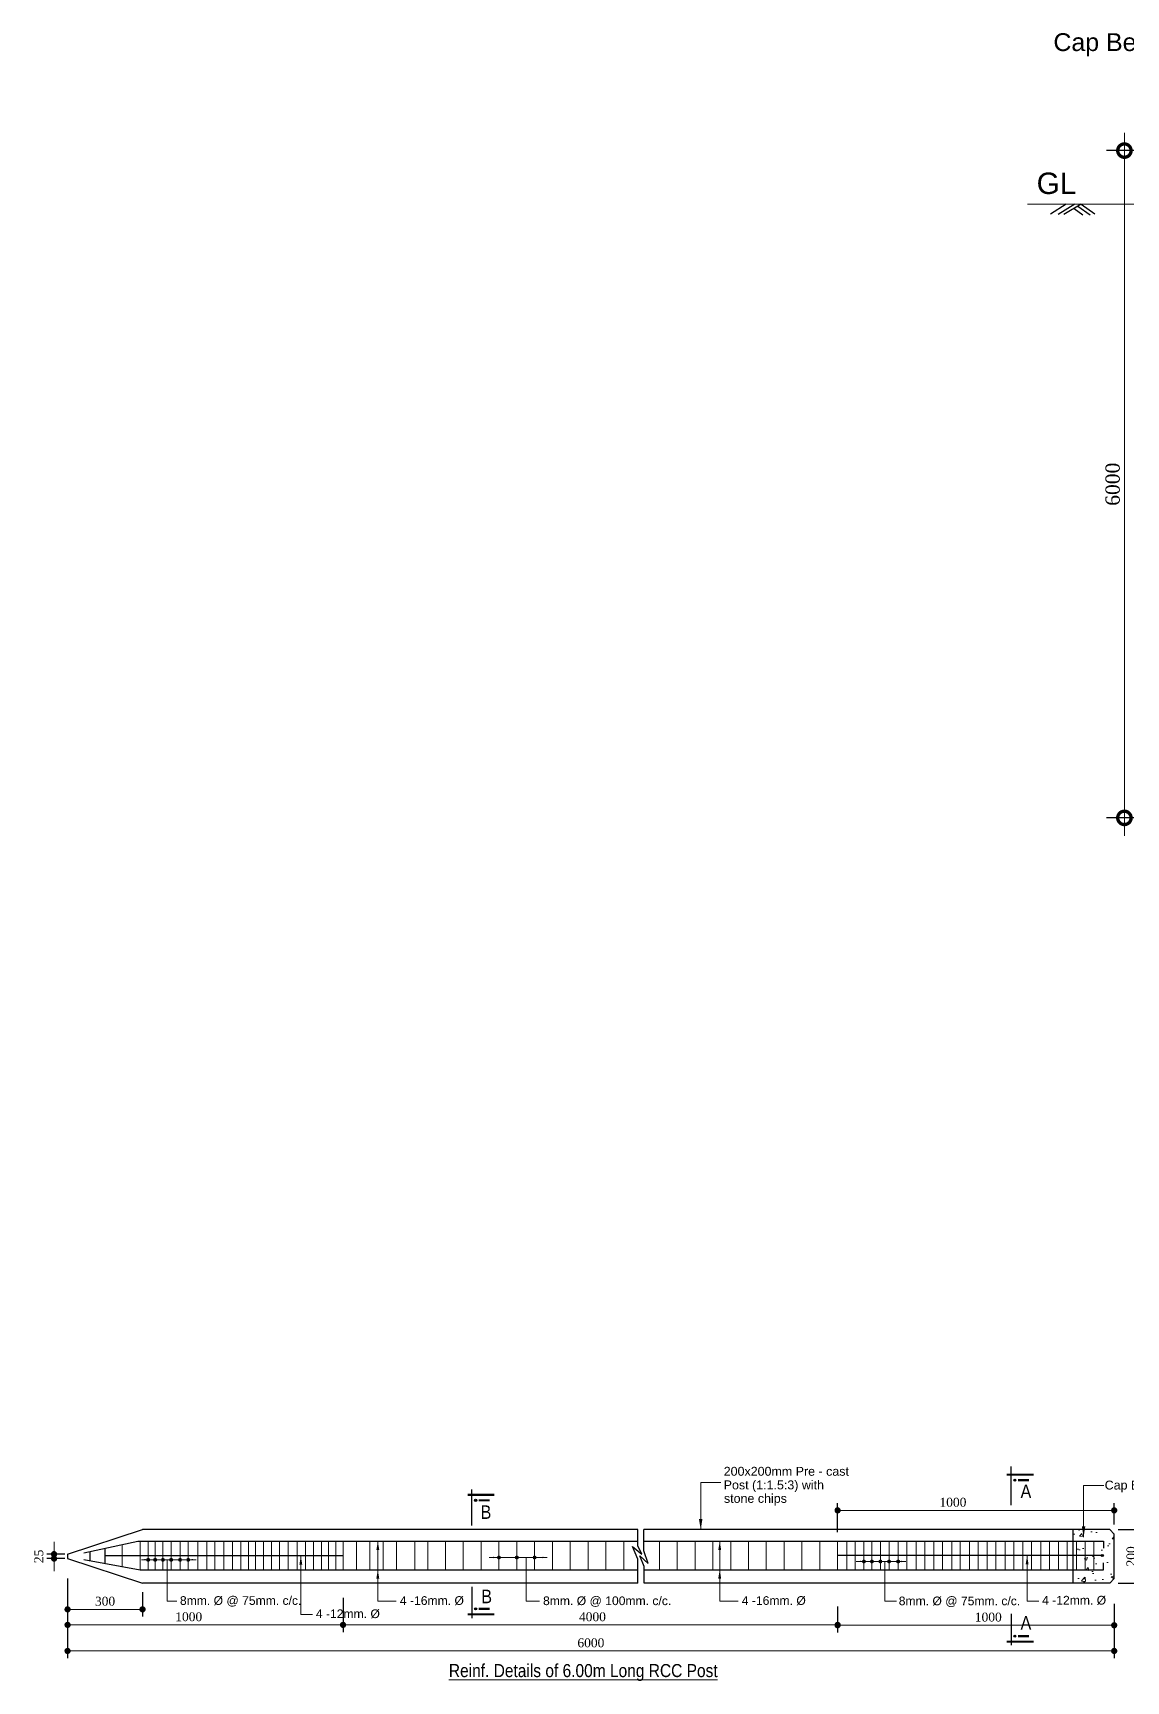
# Model space of a CAD drawing. Header units: millimetres. Extents: x -68595 to 8963, y 185076 to 197058.
# Drawn here: x -22802 to -16669, y 185076 to 194325 of the extents above; entities that cross this region are included whole.
import ezdxf

# ---------------------------------------------------------------- set-up
doc = ezdxf.new("R2010")
doc.units = ezdxf.units.MM
doc.header["$LTSCALE"] = 150
doc.header["$PDMODE"] = 35
for name, color, linetype, lineweight in [('Ber', 12, 'Continuous', 30), ('Binder', 12, 'Continuous', 20), ('Dimision', 4, 'Continuous', 9), ('Hatching', 35, 'Continuous', 18), ('Structue', 7, 'Continuous', 18), ('Text', 7, 'Continuous', 15)]:
    doc.layers.add(name, color=color, linetype=linetype, lineweight=lineweight)
for name, color, linetype in [('Ber-1', 12, 'Continuous'), ('Extra Line', 7, 'Continuous'), ('Pile', 7, 'Continuous')]:
    doc.layers.add(name, color=color, linetype=linetype)
doc.styles.add('AR', font='arial.ttf', dxfattribs={"width": 0.85})
doc.styles.add('ROMANS', font='arial.ttf', dxfattribs={"height": 200})
doc.styles.get("Standard").update_dxf_attribs({"font": 'times.ttf'})
doc.dimstyles.new('ISO-25', dxfattribs={"dimtxt": 75, "dimasz": 50, "dimexe": 75, "dimexo": 45.625, "dimgap": 20, "dimtad": 1, "dimtoh": 1, "dimdec": 1, "dimdsep": 46, "dimtxsty": 'Standard', "dimblk": 'DOT', "dimcen": 300, "dimclrd": 256, "dimclre": 256, "dimclrt": 256, "dimadec": 0, "dimazin": 0, "dimtfac": 1, "dimtdec": 1, "dimtix": 1, "dimtmove": 0, "dimatfit": 3, "dimfxl": 75, "dimlwd": -1, "dimarcsym": 0})

# ---------------------------------------------------------------- blocks, each defined once
blk = doc.blocks.new('_DotSmall')
at = {"color": 0, "linetype": 'ByBlock', "const_width": 0.5}
blk.add_lwpolyline([(-0.0625, 0, 1), (0.0625, 0, 1)], format="xyb", close=True, dxfattribs=at)
blk = doc.blocks.new('*D50')
at = {"layer": 'Defpoints', "color": 0, "transparency": 16777216}
for p in [(-16304, 193664.5), (-16678.3, 189919.8), (-16304, 189919.8)]:
    blk.add_point(p, dxfattribs=at)
at = {"layer": 'Dimision', "transparency": 16777216}
blk.add_line((-16678.3, 193764.5), (-16678.3, 189819.8), dxfattribs=at)
at = {"layer": 'Dimision', "lineweight": -2, "transparency": 16777216}
for p, q in [((-16553.3, 193664.5), (-16778.3, 193664.5)), ((-16553.3, 189919.8), (-16778.3, 189919.8))]:
    blk.add_line(p, q, dxfattribs=at)
at = {"layer": 'Dimision', "transparency": 16777216, "xscale": 150, "yscale": 150, "zscale": 150}
for p, rotation in [((-16678.3, 193664.5), 90), ((-16678.3, 189919.8), 270)]:
    blk.add_blockref('_DotSmall', p, dxfattribs=dict(at, rotation=rotation))
at = {"layer": 'Dimision', "transparency": 16777216, "insert": (-16743.9, 191792.2), "char_height": 80, "attachment_point": 5, "rotation": 90}
blk.add_mtext('6000', dxfattribs=at)
blk = doc.blocks.new('_Dot')
at = {"color": 0, "linetype": 'ByBlock', "lineweight": -2}
blk.add_line((-0.5, 0), (-1, 0), dxfattribs=at)
at = {"color": 0, "linetype": 'ByBlock', "const_width": 0.5}
blk.add_lwpolyline([(-0.25, 0, 1), (0.25, 0, 1)], format="xyb", close=True, dxfattribs=at)
blk = doc.blocks.new('*D62')
at = {"layer": 'Defpoints', "color": 0, "ltscale": 5, "transparency": 16777216}
for p in [(-22607.7, 185638.2), (-21062.3, 185593.2), (-21062.3, 185390.9)]:
    blk.add_point(p, dxfattribs=at)
at = {"layer": 'Dimision', "lineweight": -2, "ltscale": 5, "transparency": 16777216}
for p, q in [((-22607.7, 185588.2), (-22607.7, 185350.9)), ((-21062.3, 185543.2), (-21062.3, 185350.9))]:
    blk.add_line(p, q, dxfattribs=at)
at = {"layer": 'Dimision', "ltscale": 5, "transparency": 16777216}
blk.add_line((-22572.7, 185390.9), (-21097.3, 185390.9), dxfattribs=at)
at = {"layer": 'Dimision', "ltscale": 5, "transparency": 16777216, "xscale": 35, "yscale": 35, "zscale": 35, "rotation": 180}
blk.add_blockref('_Dot', (-22607.7, 185390.9), dxfattribs=at)
at = {"layer": 'Dimision', "ltscale": 5, "transparency": 16777216, "xscale": 35, "yscale": 35, "zscale": 35}
blk.add_blockref('_Dot', (-21062.3, 185390.9), dxfattribs=at)
at = {"layer": 'Dimision', "ltscale": 5, "transparency": 16777216, "insert": (-21928, 185436.3), "char_height": 50, "attachment_point": 5}
blk.add_mtext('1000', dxfattribs=at)
blk = doc.blocks.new('*D63')
at = {"layer": 'Defpoints', "color": 0, "ltscale": 5, "transparency": 16777216}
for p in [(-21062.3, 185593.2), (-18287.3, 185543.6), (-18287.3, 185390.9)]:
    blk.add_point(p, dxfattribs=at)
at = {"layer": 'Dimision', "lineweight": -2, "ltscale": 5, "transparency": 16777216}
for p, q in [((-21062.3, 185543.2), (-21062.3, 185350.9)), ((-18287.3, 185493.6), (-18287.3, 185350.9))]:
    blk.add_line(p, q, dxfattribs=at)
at = {"layer": 'Dimision', "ltscale": 5, "transparency": 16777216}
blk.add_line((-21027.3, 185390.9), (-18322.3, 185390.9), dxfattribs=at)
at = {"layer": 'Dimision', "ltscale": 5, "transparency": 16777216, "xscale": 35, "yscale": 35, "zscale": 35, "rotation": 180}
blk.add_blockref('_Dot', (-21062.3, 185390.9), dxfattribs=at)
at = {"layer": 'Dimision', "ltscale": 5, "transparency": 16777216, "xscale": 35, "yscale": 35, "zscale": 35}
blk.add_blockref('_Dot', (-18287.3, 185390.9), dxfattribs=at)
at = {"layer": 'Dimision', "ltscale": 5, "transparency": 16777216, "insert": (-19662.9, 185436.3), "char_height": 50, "attachment_point": 5}
blk.add_mtext('4000', dxfattribs=at)
blk = doc.blocks.new('*D64')
at = {"layer": 'Defpoints', "color": 0, "ltscale": 5, "transparency": 16777216}
for p in [(-18287.3, 185543.6), (-16735.6, 185560), (-16735.6, 185389)]:
    blk.add_point(p, dxfattribs=at)
at = {"layer": 'Dimision', "lineweight": -2, "ltscale": 5, "transparency": 16777216}
for p, q in [((-18287.3, 185493.6), (-18287.3, 185349)), ((-16735.6, 185510), (-16735.6, 185349))]:
    blk.add_line(p, q, dxfattribs=at)
at = {"layer": 'Dimision', "ltscale": 5, "transparency": 16777216}
blk.add_line((-18252.3, 185389), (-16770.6, 185389), dxfattribs=at)
at = {"layer": 'Dimision', "ltscale": 5, "transparency": 16777216, "xscale": 35, "yscale": 35, "zscale": 35, "rotation": 180}
blk.add_blockref('_Dot', (-18287.3, 185389), dxfattribs=at)
at = {"layer": 'Dimision', "ltscale": 5, "transparency": 16777216, "xscale": 35, "yscale": 35, "zscale": 35}
blk.add_blockref('_Dot', (-16735.6, 185389), dxfattribs=at)
at = {"layer": 'Dimision', "ltscale": 5, "transparency": 16777216, "insert": (-17441.9, 185434.4), "char_height": 50, "attachment_point": 5}
blk.add_mtext('1000', dxfattribs=at)
blk = doc.blocks.new('*D65')
at = {"layer": 'Defpoints', "color": 0, "ltscale": 5, "transparency": 16777216}
for p in [(-16762.8, 185925.5), (-16762.8, 185625.5), (-16595.8, 185625.5)]:
    blk.add_point(p, dxfattribs=at)
at = {"layer": 'Dimision', "lineweight": -2, "ltscale": 5, "transparency": 16777216}
for p, q in [((-16712.8, 185925.5), (-16555.8, 185925.5)), ((-16712.8, 185625.5), (-16555.8, 185625.5))]:
    blk.add_line(p, q, dxfattribs=at)
at = {"layer": 'Dimision', "ltscale": 5, "transparency": 16777216}
blk.add_line((-16595.8, 185890.5), (-16595.8, 185660.5), dxfattribs=at)
at = {"layer": 'Dimision', "ltscale": 5, "transparency": 16777216, "xscale": 35, "yscale": 35, "zscale": 35}
for p, rotation in [((-16595.8, 185925.5), 90), ((-16595.8, 185625.5), 270)]:
    blk.add_blockref('_Dot', p, dxfattribs=dict(at, rotation=rotation))
at = {"layer": 'Dimision', "ltscale": 5, "transparency": 16777216, "insert": (-16641.3, 185775.5), "char_height": 50, "attachment_point": 5, "rotation": 90}
blk.add_mtext('200', dxfattribs=at)
blk = doc.blocks.new('*D66')
at = {"layer": 'Defpoints', "color": 0, "ltscale": 5, "transparency": 16777216}
for p in [(-22683.6, 185763), (-22572.4, 185788), (-22572.4, 185763)]:
    blk.add_point(p, dxfattribs=at)
at = {"layer": 'Dimision', "ltscale": 5, "transparency": 16777216}
for p, q in [((-22683.6, 185823), (-22683.6, 185858)), ((-22683.6, 185788), (-22683.6, 185763)), ((-22683.6, 185728), (-22683.6, 185693))]:
    blk.add_line(p, q, dxfattribs=at)
at = {"layer": 'Dimision', "lineweight": -2, "ltscale": 5, "transparency": 16777216}
for p, q in [((-22622.4, 185788), (-22723.6, 185788)), ((-22622.4, 185763), (-22723.6, 185763))]:
    blk.add_line(p, q, dxfattribs=at)
at = {"layer": 'Dimision', "ltscale": 5, "transparency": 16777216, "xscale": 35, "yscale": 35, "zscale": 35}
for p, rotation in [((-22683.6, 185788), 270), ((-22683.6, 185763), 90)]:
    blk.add_blockref('_Dot', p, dxfattribs=dict(at, rotation=rotation))
at = {"layer": 'Dimision', "ltscale": 5, "transparency": 16777216, "insert": (-22769.1, 185775.5), "char_height": 50, "attachment_point": 5, "rotation": 90}
blk.add_mtext('25', dxfattribs=at)
blk = doc.blocks.new('*D67')
at = {"layer": 'Defpoints', "color": 0, "ltscale": 5, "transparency": 16777216}
for p in [(-22607.7, 185701.5), (-22187.3, 185625.5), (-22187.3, 185478.2)]:
    blk.add_point(p, dxfattribs=at)
at = {"layer": 'Dimision', "lineweight": -2, "ltscale": 5, "transparency": 16777216}
for p, q in [((-22607.7, 185651.5), (-22607.7, 185438.2)), ((-22187.3, 185575.5), (-22187.3, 185438.2))]:
    blk.add_line(p, q, dxfattribs=at)
at = {"layer": 'Dimision', "ltscale": 5, "transparency": 16777216}
blk.add_line((-22572.7, 185478.2), (-22222.3, 185478.2), dxfattribs=at)
at = {"layer": 'Dimision', "ltscale": 5, "transparency": 16777216, "xscale": 35, "yscale": 35, "zscale": 35, "rotation": 180}
blk.add_blockref('_Dot', (-22607.7, 185478.2), dxfattribs=at)
at = {"layer": 'Dimision', "ltscale": 5, "transparency": 16777216, "xscale": 35, "yscale": 35, "zscale": 35}
blk.add_blockref('_Dot', (-22187.3, 185478.2), dxfattribs=at)
at = {"layer": 'Dimision', "ltscale": 5, "transparency": 16777216, "insert": (-22397.5, 185523.7), "char_height": 50, "attachment_point": 5}
blk.add_mtext('300', dxfattribs=at)
blk = doc.blocks.new('*D60')
at = {"layer": 'Defpoints', "color": 0, "ltscale": 5, "transparency": 16777216}
for p in [(-22607.7, 185399.3), (-16735.6, 185415.7), (-16735.6, 185244.7)]:
    blk.add_point(p, dxfattribs=at)
at = {"layer": 'Dimision', "lineweight": -2, "ltscale": 5, "transparency": 16777216}
for p, q in [((-22607.7, 185349.3), (-22607.7, 185204.7)), ((-16735.6, 185365.7), (-16735.6, 185204.7))]:
    blk.add_line(p, q, dxfattribs=at)
at = {"layer": 'Dimision', "ltscale": 5, "transparency": 16777216}
blk.add_line((-22572.7, 185244.7), (-16770.6, 185244.7), dxfattribs=at)
at = {"layer": 'Dimision', "ltscale": 5, "transparency": 16777216, "xscale": 35, "yscale": 35, "zscale": 35, "rotation": 180}
blk.add_blockref('_Dot', (-22607.7, 185244.7), dxfattribs=at)
at = {"layer": 'Dimision', "ltscale": 5, "transparency": 16777216, "xscale": 35, "yscale": 35, "zscale": 35}
blk.add_blockref('_Dot', (-16735.6, 185244.7), dxfattribs=at)
at = {"layer": 'Dimision', "ltscale": 5, "transparency": 16777216, "insert": (-19671.6, 185290.1), "char_height": 50, "attachment_point": 5}
blk.add_mtext('6000', dxfattribs=at)
blk = doc.blocks.new('*D61')
at = {"layer": 'Defpoints', "color": 0, "ltscale": 5, "transparency": 16777216}
for p in [(-16735.6, 186033.7), (-16735.6, 185905.1), (-18287.3, 185860.5)]:
    blk.add_point(p, dxfattribs=at)
at = {"layer": 'Dimision', "lineweight": -2, "ltscale": 5, "transparency": 16777216}
for p, q in [((-18287.3, 185910.5), (-18287.3, 186073.7)), ((-16735.6, 185955.1), (-16735.6, 186073.7))]:
    blk.add_line(p, q, dxfattribs=at)
at = {"layer": 'Dimision', "ltscale": 5, "transparency": 16777216}
blk.add_line((-18252.3, 186033.7), (-16770.6, 186033.7), dxfattribs=at)
at = {"layer": 'Dimision', "ltscale": 5, "transparency": 16777216, "xscale": 35, "yscale": 35, "zscale": 35, "rotation": 180}
blk.add_blockref('_Dot', (-18287.3, 186033.7), dxfattribs=at)
at = {"layer": 'Dimision', "ltscale": 5, "transparency": 16777216, "xscale": 35, "yscale": 35, "zscale": 35}
blk.add_blockref('_Dot', (-16735.6, 186033.7), dxfattribs=at)
at = {"layer": 'Dimision', "ltscale": 5, "transparency": 16777216, "insert": (-17640.2, 186079.1), "char_height": 50, "attachment_point": 5}
blk.add_mtext('1000', dxfattribs=at)

msp = doc.modelspace()

# ---------------------------------------------------------------- hatches: boundary and pattern name
at = {"layer": 'Ber', "ltscale": 5}
msp.add_hatch(color=256, dxfattribs=at).paths.add_polyline_path([(-16802.29, 185786.5, 1), (-16802.29, 185774.5, 1)])
at = {"layer": 'Hatching', "ltscale": 10}
h = msp.add_hatch(dxfattribs=at)
h.set_pattern_fill('AR-CONC', color=256, style=0)
h.set_pattern_definition([(50, (1889.95, -42453.33), (182.18467, -15.93909), [19.05, -209.55]), (355, (1889.95, -42453.33), (-35.24342, 191.05685), [15.24, -167.64058]), (100.451445, (1905.13, -42454.66), (146.94125, 175.11775), [16.19001, -178.09024]), (46.1842, (1889.95, -42402.53), (271.07904, -42.04233), [28.575, -314.325]), (96.63556, (1912.54, -42406.03), (237.40413, 247.42612), [24.28502, -267.1356]), (351.18415, (1889.95, -42402.53), (237.40413, 247.42612), [22.85997, -251.45973]), (21, (1915.35, -42415.23), (151.61439, -102.2652), [19.05, -209.55]), (326, (1915.35, -42415.23), (61.80203, 184.18797), [15.24, -167.64]), (71.451445, (1927.98, -42423.75), (213.41642, 81.92277), [16.19001, -178.08994]), (37.5, (1889.95, -42453.33), (3.088603, 84.555039), [0, -165.608, 0, -170.18, 0, -168.275]), (7.5, (1889.95, -42453.33), (66.819663, 100.180575), [0, -97.028, 0, -161.798, 0, -64.135]), (327.5, (1833.306, -42453.33), (135.590595, -5.728744), [0, -63.5, 0, -198.12, 0, -262.89]), (317.5, (1807.91, -42453.33), (148.12918, 25.42649), [0, -82.55, 0, -131.572, 0, -186.69])])
h.paths.add_polyline_path([(-16966.53, 185925.5), (-16735.59, 185925.5), (-16735.59, 185625.5), (-16966.53, 185625.5)])
at = {"layer": 'Pile', "ltscale": 5}
h = msp.add_hatch(color=5, dxfattribs=at)
h.set_gradient(color1=(0, 0, 255), one_color=1, tint=1, name='CYLINDER')
h.paths.add_polyline_path([(-17292.79, 186209.28, 1), (-17292.79, 186197.38, 1)])
h = msp.add_hatch(color=5, dxfattribs=at)
h.set_gradient(color1=(0, 0, 255), one_color=1, tint=1, name='CYLINDER')
h.paths.add_polyline_path([(-20318.19, 186096.01, 1), (-20318.19, 186084.11, 1)])
h = msp.add_hatch(color=5, dxfattribs=at)
h.set_gradient(color1=(0, 0, 255), one_color=1, tint=1, name='CYLINDER')
h.paths.add_polyline_path([(-20318.19, 185474.87, -1), (-20318.19, 185486.77, -1)])
h = msp.add_hatch(color=5, dxfattribs=at)
h.set_gradient(color1=(0, 0, 255), one_color=1, tint=1, name='CYLINDER')
h.paths.add_polyline_path([(-17292.79, 185322.11, -1), (-17292.79, 185334.01, -1)])
at = {"layer": 'Text', "ltscale": 5}
for points in [[(-22146.59, 185756.4, 1), (-22164.09, 185756.4, 1)], [(-22107.7, 185756.4, 1), (-22125.2, 185756.4, 1)], [(-22064.13, 185756.4, 1), (-22081.63, 185756.4, 1)], [(-22017.58, 185756.4, 1), (-22035.08, 185756.4, 1)], [(-21968.15, 185756.4, 1), (-21985.65, 185756.4, 1)], [(-21921.83, 185756.4, 1), (-21939.33, 185756.4, 1)], [(-20178.59, 185769.34, 1), (-20196.09, 185769.34, 1)], [(-20078.59, 185769.34, 1), (-20096.09, 185769.34, 1)], [(-19978.59, 185769.34, 1), (-19996.09, 185769.34, 1)], [(-18130.79, 185746.91, 1), (-18148.29, 185746.91, 1)], [(-18085.83, 185746.91, 1), (-18103.33, 185746.91, 1)], [(-18038.64, 185746.91, 1), (-18056.14, 185746.91, 1)], [(-17990.11, 185746.91, 1), (-18007.61, 185746.91, 1)], [(-17938.64, 185746.91, 1), (-17956.14, 185746.91, 1)]]:
    msp.add_hatch(color=256, dxfattribs=at).paths.add_polyline_path(points)

# ---------------------------------------------------------------- linework, layer by layer
at = {"layer": 'Ber', "ltscale": 5}
for p, q in [((-22515.64, 185794.97), (-22212.63, 185860.5)), ((-22515.64, 185757.23), (-22199.93, 185700.5)), ((-21062.34, 185778.34), (-22399.08, 185778.34)), ((-16796.29, 185780.5), (-18287.34, 185780.5))]:
    msp.add_line(p, q, dxfattribs=at)
for points in [[(-22212.63, 185860.5), (-19409.07, 185860.5)], [(-19373.73, 185860.5), (-16796.29, 185860.5), (-16796.29, 185821.71)], [(-19372.4, 185700.5), (-16796.29, 185700.5), (-16796.29, 185739.61)], [(-22199.93, 185700.5), (-19407.73, 185700.5)]]:
    msp.add_lwpolyline(points, dxfattribs=at)
msp.add_circle((-16802.29, 185780.5), 6, dxfattribs=at)
at = {"layer": 'Ber-1', "ltscale": 5}
for p, q in [((-22399.08, 185820.14), (-22399.08, 185736.55)), ((-22483.3, 185801.91), (-22483.3, 185751.79))]:
    msp.add_line(p, q, dxfattribs=at)
at = {"layer": 'Binder', "ltscale": 5}
for p, q in [((-22300.73, 185841.43), (-22300.73, 185718.75)), ((-22199.93, 185700.5), (-22199.93, 185860.5)), ((-22155.34, 185700.5), (-22155.34, 185860.5)), ((-22116.45, 185700.5), (-22116.45, 185860.5)), ((-22072.88, 185700.5), (-22072.88, 185860.5)), ((-22026.33, 185700.5), (-22026.33, 185860.5)), ((-21976.9, 185700.5), (-21976.9, 185860.5)), ((-21930.58, 185700.5), (-21930.58, 185860.5)), ((-21876.17, 185700.5), (-21876.17, 185860.5)), ((-21825.61, 185700.5), (-21825.61, 185860.5)), ((-21780.57, 185700.5), (-21780.57, 185860.5)), ((-21731.05, 185700.5), (-21731.05, 185860.5)), ((-21682.34, 185700.5), (-21682.34, 185860.5)), ((-21635.89, 185700.5), (-21635.89, 185860.5)), ((-21592.38, 185700.5), (-21592.38, 185860.5)), ((-21552.82, 185700.5), (-21552.82, 185860.5)), ((-21508.16, 185700.5), (-21508.16, 185860.5)), ((-21464.01, 185700.5), (-21464.01, 185860.5)), ((-21418.2, 185700.5), (-21418.2, 185860.5)), ((-21369.46, 185700.5), (-21369.46, 185860.5)), ((-21319.9, 185700.5), (-21319.9, 185860.5)), ((-21272.5, 185700.5), (-21272.5, 185860.5)), ((-21228.43, 185700.5), (-21228.43, 185860.5)), ((-21182.64, 185700.5), (-21182.64, 185860.5)), ((-21143.09, 185700.5), (-21143.09, 185860.5)), ((-21101.9, 185700.5), (-21101.9, 185860.5)), ((-21062.34, 185700.5), (-21062.34, 185860.5)), ((-20986.67, 185696.65), (-20986.67, 185860.5)), ((-20912.34, 185700.5), (-20912.34, 185860.5)), ((-20837.34, 185700.5), (-20837.34, 185860.5)), ((-20762.34, 185700.5), (-20762.34, 185860.5)), ((-20658.62, 185700.5), (-20658.62, 185860.5)), ((-20587.34, 185700.5), (-20587.34, 185860.5)), ((-20487.34, 185700.5), (-20487.34, 185860.5)), ((-20387.34, 185700.5), (-20387.34, 185860.5)), ((-20287.34, 185700.5), (-20287.34, 185860.5)), ((-20187.34, 185700.5), (-20187.34, 185860.5)), ((-20087.34, 185700.5), (-20087.34, 185860.5)), ((-19987.34, 185700.5), (-19987.34, 185860.5)), ((-19887.34, 185700.5), (-19887.34, 185860.5)), ((-19787.34, 185700.5), (-19787.34, 185860.5)), ((-19687.34, 185700.5), (-19687.34, 185860.5)), ((-19587.34, 185700.5), (-19587.34, 185860.5)), ((-19487.34, 185700.5), (-19487.34, 185860.5)), ((-19287.34, 185700.5), (-19287.34, 185860.5)), ((-19187.34, 185700.5), (-19187.34, 185860.5)), ((-19087.34, 185700.5), (-19087.34, 185860.5)), ((-18987.34, 185700.5), (-18987.34, 185860.5)), ((-18887.34, 185700.5), (-18887.34, 185860.5)), ((-18787.34, 185700.5), (-18787.34, 185860.5)), ((-18687.34, 185700.5), (-18687.34, 185860.5)), ((-18587.34, 185700.5), (-18587.34, 185860.5)), ((-18487.34, 185700.5), (-18487.34, 185860.5)), ((-18387.34, 185700.5), (-18387.34, 185860.5)), ((-18287.34, 185700.5), (-18287.34, 185860.5)), ((-18235.59, 185700.5), (-18235.59, 185860.5)), ((-18188.87, 185700.5), (-18188.87, 185860.5)), ((-18139.54, 185700.5), (-18139.54, 185860.5)), ((-18094.58, 185700.5), (-18094.58, 185860.5)), ((-18047.39, 185700.5), (-18047.39, 185860.5)), ((-17998.86, 185700.5), (-17998.86, 185860.5)), ((-17947.39, 185700.5), (-17947.39, 185860.5)), ((-17898.86, 185700.5), (-17898.86, 185860.5)), ((-17847.39, 185700.5), (-17847.39, 185860.5)), ((-17798.86, 185700.5), (-17798.86, 185860.5)), ((-17747.39, 185700.5), (-17747.39, 185860.5)), ((-17698.86, 185700.5), (-17698.86, 185860.5)), ((-17647.39, 185700.5), (-17647.39, 185860.5)), ((-17598.86, 185700.5), (-17598.86, 185860.5)), ((-17547.39, 185700.5), (-17547.39, 185860.5)), ((-17498.86, 185700.5), (-17498.86, 185860.5)), ((-17447.39, 185700.5), (-17447.39, 185860.5)), ((-17398.86, 185700.5), (-17398.86, 185860.5)), ((-17347.39, 185700.5), (-17347.39, 185860.5)), ((-17298.86, 185700.5), (-17298.86, 185860.5)), ((-17247.39, 185700.5), (-17247.39, 185860.5)), ((-17198.86, 185700.5), (-17198.86, 185860.5)), ((-17147.39, 185700.5), (-17147.39, 185860.5)), ((-17098.86, 185700.5), (-17098.86, 185860.5)), ((-17047.39, 185700.5), (-17047.39, 185860.5)), ((-16998.86, 185700.5), (-16998.86, 185860.5)), ((-16947.39, 185700.5), (-16947.39, 185860.5)), ((-16898.86, 185700.5), (-16898.86, 185860.5)), ((-16850.33, 185700.5), (-16850.33, 185860.5))]:
    msp.add_line(p, q, dxfattribs=at)
at = {"layer": 'Dimision', "ltscale": 5}
for points in [[(-22048.91, 185756.97), (-22048.91, 185523.96), (-21994.39, 185523.96)], [(-20035.18, 185769.34), (-20035.18, 185523.96), (-19960.06, 185523.96)], [(-18022.07, 185746.91), (-18022.07, 185523.96), (-17956.56, 185523.96)]]:
    msp.add_lwpolyline(points, dxfattribs=at)
at = {"layer": 'Extra Line', "ltscale": 5}
for points in [[(-19407.73, 185625.5), (-19407.73, 185760.68), (-19438.6, 185831.47), (-19385.7, 185788.15), (-19409.07, 185834.88), (-19409.07, 185925.5)], [(-19372.4, 185624.87), (-19372.4, 185719.36), (-19397.57, 185777.96), (-19350.37, 185735.28), (-19373.73, 185807.34), (-19373.73, 185925.5)]]:
    msp.add_lwpolyline(points, dxfattribs=at)
at = {"layer": 'Hatching', "linetype": 'Continuous', "lineweight": 25}
for p, q in [((-17004.12, 193364.7), (-17092.14, 193308)), ((-16956.17, 193364.6), (-17049.53, 193305.26)), ((-16921.54, 193364.54), (-17017.3, 193305.22)), ((-16960.99, 193340.1), (-16911.67, 193304.09)), ((-16939.24, 193353.57), (-16869.46, 193304.92)), ((-16921.54, 193364.54), (-16843.75, 193310.38))]:
    msp.add_line(p, q, dxfattribs=at)
at = {"layer": 'Pile', "color": 7, "ltscale": 5}
for p, q in [((-17313.46, 186062.29), (-17313.46, 186279.99)), ((-17313.46, 186086.77), (-17313.46, 186279.99)), ((-20338.86, 185949.01), (-20338.86, 186150.42)), ((-20338.86, 185949.01), (-20338.86, 186150.42)), ((-20338.86, 185605.1), (-20338.86, 185429.54)), ((-17313.46, 185452.34), (-17313.46, 185276.78))]:
    msp.add_line(p, q, dxfattribs=at)
at = {"layer": 'Pile', "ltscale": 5}
for p, q in [((-22607.71, 185788), (-22187.34, 185925.5)), ((-19409.07, 185925.5), (-22187.34, 185925.5)), ((-16760.59, 185925.5), (-19373.73, 185925.5)), ((-16966.53, 185625.5), (-16966.53, 185925.5)), ((-16760.59, 185925.5), (-16735.59, 185900.5)), ((-16735.59, 185650.5), (-16735.59, 185900.5)), ((-22607.71, 185788), (-22607.71, 185763)), ((-22607.71, 185763), (-22187.34, 185625.5)), ((-19407.73, 185625.5), (-22187.34, 185625.5)), ((-16760.59, 185625.5), (-19372.4, 185625.5)), ((-16760.59, 185625.5), (-16735.59, 185650.5)), ((-20338.86, 185605.1), (-20338.86, 185505.36)), ((-17313.46, 185452.34), (-17313.46, 185352.6))]:
    msp.add_line(p, q, dxfattribs=at)
at = {"layer": 'Pile', "color": 7, "ltscale": 5, "const_width": 11.9}
for points in [[(-17338.49, 186233.99), (-17187.3, 186233.99)], [(-17276.13, 186203.33), (-17213.76, 186203.33)], [(-20363.89, 186120.72), (-20212.7, 186120.72)], [(-20301.53, 186090.06), (-20239.16, 186090.06)], [(-20363.89, 185450.16), (-20212.7, 185450.16)], [(-20301.53, 185480.82), (-20239.16, 185480.82)], [(-17338.49, 185297.4), (-17187.3, 185297.4)], [(-17276.13, 185328.06), (-17213.76, 185328.06)]]:
    msp.add_lwpolyline(points, dxfattribs=at)
at = {"layer": 'Pile', "color": 7, "ltscale": 5}
for centre in [(-17292.79, 186203.33), (-20318.19, 186090.06), (-20318.19, 185480.82), (-17292.79, 185328.06)]:
    msp.add_circle(centre, 5.95, dxfattribs=at)
at = {"layer": 'Structue', "linetype": 'Continuous'}
msp.add_line((-16160.45, 193364.54), (-17222.73, 193364.54), dxfattribs=at)
at = {"layer": 'Text', "ltscale": 5}
for centre in [(-22155.34, 185756.4), (-22116.45, 185756.4), (-22072.88, 185756.4), (-22026.33, 185756.4), (-21976.9, 185756.4), (-21930.58, 185756.4), (-20187.34, 185769.34), (-20087.34, 185769.34), (-19987.34, 185769.34), (-18139.54, 185746.91), (-18094.58, 185746.91), (-18047.39, 185746.91), (-17998.86, 185746.91), (-17947.39, 185746.91)]:
    msp.add_circle(centre, 8.75, dxfattribs=at)

# ---------------------------------------------------------------- texts
at = {"color": 7, "linetype": 'Continuous', "style": 'AR', "width": 0.85}
for s, p in [('A', (-17260.9, 186103.02)), ('B', (-20290.17, 185985.98)), ('B', (-20286.2, 185512.75)), ('A', (-17260.9, 185364.56))]:
    msp.add_text(s, height=75.79, dxfattribs=at).set_placement(p)
at = {"layer": 'Text', "style": 'ROMANS'}
for s, height, p in [(' Cap Beam 200x200', 100, (-17115.26, 194223.17)), ('GL', 120, (-17170.76, 193421)), ('200x200mm Pre - cast ', 50, (-18926.36, 186227.96)), ('Post (1:1.5:3) with ', 50, (-18926.53, 186151.51)), (' Cap Beam 200x200', 50, (-16808.27, 186150.71)), ('stone chips ', 50, (-18925.14, 186075.95))]:
    msp.add_text(s, height=height, dxfattribs=at).set_placement(p)
at = {"layer": 'Text', "color": 7, "lineweight": 53, "ltscale": 30, "char_height": 48.7207, "attachment_point": 5, "style": 'ROMANS'}
for s, insert in [('8mm. %%C @ 75mm. c/c.', (-21636.53, 185522.77)), ('4 -16mm. %%C', (-20563.72, 185526.75)), ('8mm. %%C @ 100mm. c/c.', (-19580.32, 185521.42)), ('4 -16mm. %%C', (-18645.44, 185526.75)), ('8mm. %%C @ 75mm. c/c.', (-17603.55, 185520.66)), ('4 -12mm. %%C', (-16960.31, 185528.62)), ('4 -12mm. %%C', (-21035.14, 185452.58))]:
    msp.add_mtext(s, dxfattribs=dict(at, insert=insert))
at = {"layer": 'Text', "insert": (-20468.39, 185171.25), "char_height": 73.2422, "width": 27040, "attachment_point": 1, "line_spacing_factor": 1.1, "style": 'AR'}
msp.add_mtext('{\\LReinf. Details of 6.00m Long RCC Post}', dxfattribs=at)

# ---------------------------------------------------------------- dimensions: what is measured, and where the dimension line sits
at = {"layer": 'Dimision'}
dim = msp.add_linear_dim(base=(-16678.25, 189919.81), p1=(-16304.04, 193664.54), p2=(-16304.04, 189919.81), angle=90, text='6000', dimstyle='ISO-25', override={"dimtxt": 80, "dimasz": 150, "dimexe": 100, "dimexo": 25, "dimgap": 25, "dimblk1": 'DotSmall', "dimblk2": 'DotSmall', "dimsah": 1, "dimdle": 100, "dimfxl": 125, "dimfxlon": 1}, dxfattribs=at)
dim.commit()
dim.dimension.update_dxf_attribs({"geometry": '*D50', "text_midpoint": (-16743.95, 191792.18)})
at = {"layer": 'Dimision', "ltscale": 5}
for base, p1, p2, text, picture, middle in [((-16735.59, 186033.7), (-18287.34, 185860.5), (-16735.59, 185905.08), '1000', '*D61', (-17640.25, 186033.7)), ((-21062.34, 185390.89), (-22607.71, 185638.24), (-21062.34, 185593.2), '1000', '*D62', (-21927.96, 185390.89)), ((-18287.34, 185390.89), (-21062.34, 185593.2), (-18287.34, 185543.6), '4000', '*D63', (-19662.93, 185390.89)), ((-16735.59, 185389), (-18287.34, 185543.6), (-16735.59, 185560.01), '1000', '*D64', (-17441.88, 185389)), ((-16735.59, 185244.71), (-22607.71, 185399.32), (-16735.59, 185415.73), '6000', '*D60', (-19671.65, 185244.71))]:
    dim = msp.add_linear_dim(base=base, p1=p1, p2=p2, text=text, dimstyle='ISO-25', override={"dimtxt": 50, "dimasz": 35, "dimexe": 40, "dimexo": 50, "dimgap": 20}, dxfattribs=at)
    dim.commit()
    dim.dimension.update_dxf_attribs({"geometry": picture, "text_midpoint": middle, "dimtype": 160})
dim = msp.add_linear_dim(base=(-16595.83, 185625.5), p1=(-16762.83, 185925.5), p2=(-16762.83, 185625.5), angle=90, text='200', dimstyle='ISO-25', override={"dimtxt": 50, "dimasz": 35, "dimexe": 40, "dimexo": 50, "dimgap": 20}, dxfattribs=at)
dim.commit()
dim.dimension.update_dxf_attribs({"geometry": '*D65', "text_midpoint": (-16641.26, 185775.5)})
dim = msp.add_linear_dim(base=(-22683.63, 185763), p1=(-22572.45, 185788), p2=(-22572.45, 185763), angle=90, dimstyle='ISO-25', override={"dimtxt": 50, "dimasz": 35, "dimexe": 40, "dimexo": 50, "dimgap": 60}, dxfattribs=at)
dim.commit()
dim.dimension.update_dxf_attribs({"geometry": '*D66', "text_midpoint": (-22683.63, 185775.5), "dimtype": 160})
dim = msp.add_linear_dim(base=(-22187.34, 185478.24), p1=(-22607.71, 185701.52), p2=(-22187.34, 185625.5), text='300', dimstyle='ISO-25', override={"dimtxt": 50, "dimasz": 35, "dimexe": 40, "dimexo": 50, "dimgap": 20}, dxfattribs=at)
dim.commit()
dim.dimension.update_dxf_attribs({"geometry": '*D67', "text_midpoint": (-22397.52, 185523.67)})

# ---------------------------------------------------------------- leaders
at = {"layer": 'Dimision'}
for points in [[(-19055.45, 185925.5), (-19055.45, 186190.01), (-18943.27, 186190.01)], [(-16907.23, 185884.18), (-16907.23, 186173.99), (-16794.43, 186173.99)]]:
    msp.add_leader(points, dimstyle='ISO-25', override={"dimasz": 60, "dimtad": 0}, dxfattribs=at)
at = {"layer": 'Dimision', "ltscale": 5}
for points, override in [([(-20867.06, 185860.5), (-20867.06, 185523.96), (-20764.2, 185523.96)], {"dimasz": 50, "dimtad": 0}), ([(-18948.78, 185860.5), (-18948.78, 185523.96), (-18845.93, 185523.96)], {"dimasz": 50, "dimtad": 0}), ([(-22193.8, 185756.97), (-21886.04, 185756.97)], {"dimasz": 25, "dimtad": 0}), ([(-21886.04, 185756.97), (-22180.41, 185756.97)], {"dimasz": 25, "dimtad": 0}), ([(-21298.99, 185778.34), (-21298.99, 185448.87), (-21234.12, 185448.87)], {"dimasz": 50, "dimtad": 0}), ([(-20243, 185769.34), (-19917.09, 185769.34)], {"dimasz": 25, "dimtad": 0}), ([(-19917.09, 185769.34), (-20243, 185769.34)], {"dimasz": 25, "dimtad": 0}), ([(-18182.64, 185746.91), (-17904.73, 185746.91)], {"dimasz": 25, "dimtad": 0}), ([(-17904.49, 185746.91), (-18182.37, 185746.91)], {"dimasz": 25, "dimtad": 0}), ([(-17224.15, 185780.5), (-17224.15, 185523.96), (-17159.29, 185523.96)], {"dimasz": 50, "dimtad": 0}), ([(-20867.06, 185700.5), (-20867.06, 185523.96), (-20764.2, 185523.96)], {"dimasz": 50, "dimtad": 0}), ([(-18948.78, 185700.5), (-18948.78, 185523.96), (-18845.93, 185523.96)], {"dimasz": 50, "dimtad": 0})]:
    msp.add_leader(points, dimstyle='ISO-25', override=override, dxfattribs=at)

doc.saveas('drawing.dxf')
